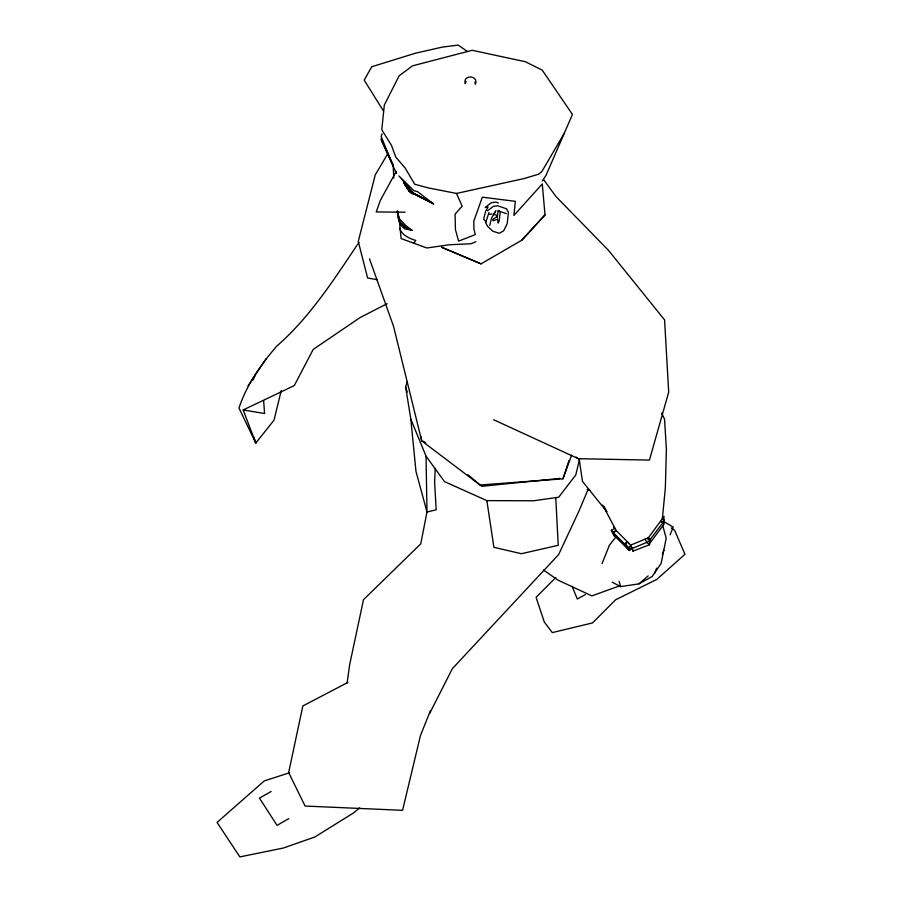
<?xml version="1.0" encoding="UTF-8"?>
<svg xmlns="http://www.w3.org/2000/svg" width="902" height="902" viewBox="0 0 902 902"><rect width="100%" height="100%" fill="white"/><g stroke="black" fill="none" stroke-linecap="round" stroke-linejoin="round"><path stroke-width="1.35" d="M475.85 241.747L471.024 243.732L449.241 244.78L426.872 247.971L401.074 238.556L399.721 224.203M435.226 468.826L434.606 482.232L436.185 509.822L426.984 511.986L420.76 543.861L363.506 599.672L349.672 664.571L347.112 683.006M648.143 540.197L648.358 537.772L664.075 516.406L663.714 519.98M650.443 539.17L650.116 542.801L664.03 524.231L662.519 522.269L660.738 521.379L662.823 522.765L650.443 539.17L648.358 537.772L630.712 545.135L628.773 547.83L629.607 550.491L631.547 547.807L630.712 545.135L616.134 530.466L602.66 505.03M613.552 527.32L614.893 528.324L611.364 530.308L614.51 536.284L612.605 532.451L616.134 530.466L613.552 532.879L615.457 536.713L628.953 550.22L631.547 547.807L633.035 551.111L649.553 544.707L649.891 541.076L648.358 537.772M663.737 523.735L664.086 520.172L662.305 519.27L665.349 488.016L666.398 449.557L664.548 419.182L661.606 413.06M497.25 217.732L498.017 211.012M579.636 458.847L575.769 474.993L558.654 497.227L533.578 500.779L486.854 500.621L444.539 481.645L426.048 456.187L410.827 419.171L405.629 386.924L407.197 381.794M281.244 390.532L274.016 420.174L255.773 443.085L238.974 408.02C246.663 384.827 260.881 364.555 276.7 346.176C310.265 316.974 334.36 278.898 359.007 242.3M489.741 225.376L491.59 217.968L495.13 211.993M347.766 682.476L302.835 705.973L288.651 772.574L305.101 806.05L402.574 810.323L420.456 735.558L430.355 710.855M369.493 258.818L393.576 326.445L421.708 440.886L480.011 484.983L562.972 478.827L568.948 460.618M562.972 478.827L571.575 455.217M602.051 563.671L609.414 545.18L616.314 536.476M654.604 573.289L656.667 568.159M662.35 554.053L663.906 550.209M670.107 534.818L673.208 527.129L663.59 521.412M382.144 133.868L381.118 136.315L393.34 166.599M588.296 488.985L578.678 511.705L558.631 554.561L452.364 668.686L429.623 713.482M253.169 379.843L255.413 374.747M564.269 133.248L542.034 171.245L538.979 174.063L524.13 178.551L456.491 193.445L427.898 187.819L414.706 184.222L405.111 167.952L395.798 157.162L391.468 145.369L381.783 129.741L384.32 105.027L399.146 75.813L412.496 65.846L472.174 50.298L525.325 61.708L542.226 70.142L572.432 114.441L546.014 175.326L542.215 181.076M466.075 81.575L465.229 83.672C462.579 74.268 478.861 75.125 475.444 84.247L474.914 82.082M488.952 212.489L485.693 222.76L487.565 226.312L492.864 231.239L499.212 233.291L503.654 230.833L507.206 223.651L508.446 212.342L506.541 208.802L497.588 205.769L493.315 206.378L487.531 210.809M387.973 153.396L375.255 174.864L358.252 241.432L367.599 277.985L377.183 279.699M413.939 243.258L415.766 240.451C409.305 238.523 402.033 235.23 399.631 228.386M248.039 385.909L266.101 358.759M629.607 550.491L625.345 544.278L627.285 541.583L628.705 543.658M662.519 522.269L664.086 520.172M495.942 210.64L493.574 214.439L496.303 215.037L497.036 216.548L492.627 219.603L493.18 220.798L497.656 219.186L498.107 223.076L499.133 221.261L500.227 211.857L498.186 210.403M456.491 193.445L462.162 206.186L455.07 214.169L455.442 229.627L458.599 241.127L475.275 234.61L473.888 228.815L473.787 221.159L482.344 197.188L515.313 201.326L513.926 215.409L542.271 183.974L545.022 214.879L521.999 240.079L481.048 263.858L441.63 247.306M521.694 240.259L545.022 214.89M555.857 577.472L536.07 597.316L544.301 622.019L552.295 632.606L592.513 622.932L615.638 599.774L656.735 579.456L684.945 554.302L674.662 530.308L671.235 527.929M628.953 550.22L624.691 544.007L627.285 541.583M612.176 582.151L620.565 586.604L638.988 583.853L648.2 575.882M359.627 807.91L353.291 813.085L314.866 836.988L283.296 848.038L239.864 856.9L217.055 822.421L264.286 780.906L289.61 772.721M288.809 818.599L277.049 825.364L259.449 798.123L271.164 791.471M638.988 583.853L652.259 576.412L661.143 563.333L666.206 538.167L662.666 525.392M585.33 594.587L577.314 599.007L572.105 586.323M387.116 303.681L360.146 317.527L313.197 349.435L294.277 385.594L243.168 409.959L255.773 443.085L255.322 440.368M649.891 541.076L632.212 548.45L633.035 551.111M619.313 585.996L591.859 595.884L557.988 580.133L543.466 569.996M489.414 214.372L492.075 213.954M559.838 478.443L481.668 486.302L467.845 474.711M405.133 212.184L376.235 211.947L380.328 200.413L396.249 171.357L396.44 173.466L380.847 138.942M493.732 419.768L578.329 458.701L649.44 460.088L668.686 392.167L664.582 319.906L608.534 250.418L556.049 196.613L543.726 179.769M587.067 489.718L589.829 490.102M243.168 409.959L264.579 413.511L263.632 400.623M397.184 211.091L399.428 218.836L405.708 225.455L411.988 230.281L404.513 228.837L399.857 224.057L398.177 218.137L397.703 211.181M415.179 194.313L411.447 193.569L403.814 182.858L409.474 191.675L433.456 203.841L417.558 191.675L413.883 190.672L399 175.991L413.567 193.163L433.58 203.728L411.628 192.453L407.614 187.616M498.445 210.967L506.304 213.616M498.355 202.961L495.773 202.082L491.398 202.702L485.22 207.437L488.05 206.998L485.682 211.045L483.652 219.287L486.325 221.779M441.698 247.249L481.048 263.858M397.579 212.049L399.721 222.399L405.111 227.146L411.988 230.281M433.456 203.841L412.958 192.949L403.814 182.858M467.416 51.47L458.16 45.1L442.183 47.129L415.585 53.162L371.759 66.748L364.183 80.131L383.497 111.047M576.074 457.077L578.329 458.701M423.466 441.258L425.721 442.893M649.553 544.707L646.723 542.406L645.201 539.092M613.552 532.879L624.691 544.007M405.111 227.146L399.654 221.565L397.681 214.62M625.345 544.278L628.773 547.83M381.749 140.847L392.55 163.555M404.502 183.929L409.418 191.652M611.364 530.308L612.605 532.451M604.295 506.8L606.877 511.738L582.5 481.42L579.107 458.656M630.712 545.135L632.212 548.45M386.349 150.521L391.592 162.416M253.563 436.579L255.773 443.085M405.629 386.924L407.276 392.088M619.122 581.35L620.565 586.604M486.854 500.621L493.901 547.3L521.379 553.715L558.225 545.315L555.767 497.633M421.11 436.782L421.708 440.886M410.827 419.171L415.98 471.385L426.984 511.986L426.048 456.187M393.171 164.378L393.746 178.111"/></g></svg>
